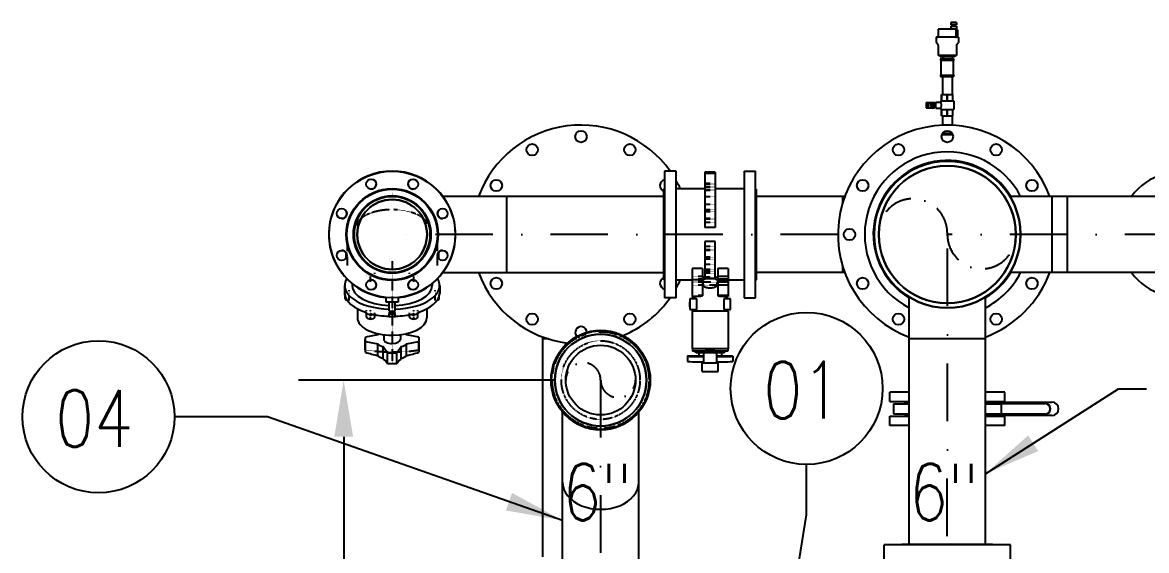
# Model space of a CAD drawing. Header units: millimetres. Extents: x -312439 to 477422, y -331570 to 212570.
# Drawn here: x 362112 to 364595, y 165216 to 166381 of the extents above; entities that cross this region are included whole.
import ezdxf

# ---------------------------------------------------------------- set-up
doc = ezdxf.new("R2010")
doc.units = ezdxf.units.MM
doc.linetypes.add('DASHDOT', pattern=[25.4, 12.7, -6.35, 0, -6.35])
doc.linetypes.add('DASHED', pattern=[0.75, 0.5, -0.25])
doc.layers.add('ARCONDTEXTO', color=4, linetype='Continuous')
doc.layers.add('TEXTO FORMATO', color=4, linetype='Continuous')
doc.styles.add('ROMAND', font='ROMAND.SHX')
doc.styles.add('ROMANS', font='romans.shx', dxfattribs={"height": 187.5})
doc.dimstyles.new('1-50 (MILIMETRO)', dxfattribs={"dimscale": 0, "dimtxt": 125, "dimasz": 125, "dimexe": 100, "dimexo": 100, "dimgap": 50, "dimtad": 0, "dimdec": 0, "dimzin": 0, "dimdsep": 46, "dimtxsty": 'ROMAND', "dimcen": -390, "dimclrd": 1, "dimclre": 1, "dimclrt": 3, "dimadec": 0, "dimazin": 0, "dimtfac": 1, "dimtdec": 0, "dimtix": 1, "dimtmove": 2, "dimatfit": 2, "dimfxl": 1, "dimtvp": 1, "dimtolj": 1, "dimtzin": 0, "dimarcsym": 0})

# ---------------------------------------------------------------- blocks, each defined once
blk = doc.blocks.new('*D139')
at = {"color": 1, "lineweight": -2, "transparency": 16777216}
for p, q in [((363289.7, 165591.5), (362722, 165591.5)), ((362822, 165466.5), (362822, 164415.4)), ((363289.7, 164290.4), (362722, 164290.4))]:
    blk.add_line(p, q, dxfattribs=at)
at = {"color": 1, "transparency": 16777216}
for points in [[(362801.1, 165466.5), (362842.8, 165466.5), (362822, 165591.5)], [(362801.1, 164415.4), (362842.8, 164415.4), (362822, 164290.4)]]:
    blk.add_solid(points, dxfattribs=at)
at = {"layer": 'Defpoints', "color": 0, "transparency": 16777216}
for p in [(363389.7, 165591.5, 0), (362822, 164290.4), (363389.7, 164290.4, 0)]:
    blk.add_point(p, dxfattribs=at)
at = {"color": 3, "transparency": 16777216, "insert": (362697, 164940.9), "char_height": 125, "attachment_point": 5, "rotation": 90, "style": 'ROMAND'}
blk.add_mtext('\\A1;1301', dxfattribs=at)

msp = doc.modelspace()

# ---------------------------------------------------------------- linework, layer by layer
at = {"color": 5, "linetype": 'Continuous', "extrusion": (0, 1, 0)}
for p, q in [((364174.008, 166366.105, 0), (364135.123, 166366.105, 0)), ((364135.123, 166366.105, 0), (364135.123, 166349.967, 0)), ((364175.646, 166380.967, 0), (364163.434, 166380.967, 0)), ((364163.434, 166380.967, 0), (364163.434, 166375.936, 0)), ((364175.646, 166375.936, 0), (364163.434, 166375.936, 0)), ((364163.699, 166366.105, 0), (364163.699, 166372.946, 0)), ((364163.699, 166372.946, 0), (364175.731, 166372.946, 0)), ((364166.477, 166375.936, 0), (364166.477, 166372.946, 0)), ((364172.953, 166375.936, 0), (364172.953, 166372.946, 0)), ((364174.008, 166366.105, 0), (364174.008, 166349.967, 0)), ((364175.646, 166380.967, 0), (364175.646, 166375.936, 0)), ((364175.731, 166372.946, 0), (364175.731, 166364.44, 0)), ((364175.731, 166364.44, 0), (364178.102, 166364.44, 0)), ((364178.102, 166364.44, 0), (364178.102, 166348.251, 0)), ((364130.813, 166347.766, 0), (364130.813, 166336.996, 0)), ((364134.934, 166331.338, 0), (364131.16, 166336.013, 0)), ((364179.502, 166348.251, 0), (364131.299, 166348.251, 0)), ((364175.867, 166331.338, 0), (364179.641, 166336.013, 0)), ((364179.988, 166347.766, 0), (364179.988, 166336.996, 0)), ((364135.281, 166330.355, 0), (364135.281, 166308.263, 0)), ((364175.52, 166330.355, 0), (364175.52, 166308.263, 0)), ((364175.52, 166308.263, 0), (364135.281, 166308.263, 0)), ((364139.751, 166308.243, 0), (364135.281, 166308.263, 0)), ((364171.051, 166308.243, 0), (364139.751, 166308.243, 0)), ((364139.751, 166308.243, 0), (364139.751, 166305.385, 0)), ((364171.051, 166305.385, 0), (364139.751, 166305.385, 0)), ((364141.751, 166300.843, 0), (364169.051, 166300.843, 0)), ((364141.751, 166300.737, 0), (364141.751, 166300.843, 0)), ((364141.751, 166300.737, 0), (364169.051, 166300.737, 0)), ((364141.751, 166297.737, 0), (364169.051, 166297.737, 0)), ((364141.751, 166264.949, 0), (364141.751, 166297.737, 0)), ((364144.631, 166305.385, 0), (364144.631, 166300.843, 0)), ((364166.17, 166305.385, 0), (364166.17, 166300.843, 0)), ((364169.051, 166300.737, 0), (364169.051, 166300.843, 0)), ((364169.051, 166264.949, 0), (364169.051, 166297.737, 0)), ((364171.051, 166308.243, 0), (364175.52, 166308.263, 0)), ((364171.051, 166308.243, 0), (364171.051, 166305.385, 0)), ((364141.751, 166264.949, 0), (364169.051, 166264.949, 0)), ((364141.751, 166261.949, 0), (364169.051, 166261.949, 0)), ((364141.751, 166261.843, 0), (364141.751, 166261.949, 0)), ((364141.751, 166261.843, 0), (364169.051, 166261.843, 0)), ((364144.751, 166261.843, 0), (364144.751, 166222.096, 0)), ((364166.051, 166261.843, 0), (364166.051, 166222.096, 0)), ((364169.051, 166261.843, 0), (364169.051, 166261.949, 0)), ((364142.901, 166222.096, 0), (364167.901, 166222.096, 0)), ((364142.901, 166208.096, 0), (364142.901, 166222.096, 0)), ((364167.901, 166208.096, 0), (364167.901, 166222.096, 0)), ((364108.901, 166204.496, 0), (364108.901, 166192.696, 0)), ((364108.901, 166204.496, 0), (364127.008, 166204.496, 0)), ((364108.901, 166192.696, 0), (364127.008, 166192.696, 0)), ((364117.992, 166195.795, 0), (364117.992, 166201.397, 0)), ((364117.992, 166201.397, 0), (364121.658, 166201.397, 0)), ((364117.992, 166195.795, 0), (364121.658, 166195.795, 0)), ((364121.658, 166203.241, 0), (364121.658, 166193.951, 0)), ((364121.658, 166203.241, 0), (364123.592, 166203.241, 0)), ((364121.658, 166193.951, 0), (364123.592, 166193.951, 0)), ((364123.592, 166193.951, 0), (364123.592, 166203.241, 0)), ((364123.592, 166201.397, 0), (364124.058, 166201.397, 0)), ((364123.592, 166195.795, 0), (364124.058, 166195.795, 0)), ((364124.058, 166204.496, 0), (364124.058, 166192.696, 0)), ((364127.008, 166192.696, 0), (364127.008, 166204.496, 0)), ((364127.008, 166201.397, 0), (364129.733, 166201.397, 0)), ((364127.008, 166195.795, 0), (364129.733, 166195.795, 0)), ((364129.733, 166192.119, 0), (364129.733, 166205.072, 0)), ((364129.733, 166205.072, 0), (364141.079, 166205.072, 0)), ((364129.733, 166192.119, 0), (364141.079, 166192.119, 0)), ((364141.079, 166208.096, 0), (364169.723, 166208.096, 0)), ((364141.079, 166208.096, 0), (364141.079, 166205.072, 0)), ((364141.079, 166192.119, 0), (364141.079, 166189.096, 0)), ((364141.079, 166189.096, 0), (364169.723, 166189.096, 0)), ((364142.901, 166175.096, 0), (364142.901, 166189.096, 0)), ((364167.901, 166175.096, 0), (364167.901, 166189.096, 0)), ((364169.723, 166208.096, 0), (364169.723, 166189.096, 0)), ((364142.901, 166175.096, 0), (364167.901, 166175.096, 0)), ((364144.751, 166175.096, 0), (364144.751, 166154.319, 0)), ((364166.051, 166175.096, 0), (364166.051, 166154.319, 0)), ((364145.347, 166136.814, 0), (364165.454, 166136.814, 0)), ((364145.43, 166136.92, 0), (364165.371, 166136.92, 0)), ((364143.626, 166133.814, 0), (364167.175, 166133.814, 0)), ((363531.014, 166052.554, 0), (363531.014, 165773.554, 0)), ((363556.414, 166052.554, 0), (363531.014, 166052.554, 0)), ((363556.414, 165773.554, 0), (363556.414, 166052.554, 0)), ((363619.914, 166050.383, 0), (363619.914, 165928.608, 0)), ((363642.914, 166050.383, 0), (363619.914, 166050.383, 0)), ((363642.914, 166047.427, 0), (363619.914, 166047.427, 0)), ((363642.914, 166050.383, 0), (363642.914, 165928.608, 0)), ((363706.414, 166052.554, 0), (363706.414, 165773.554, 0)), ((363706.414, 166052.554, 0), (363731.814, 166052.554, 0)), ((363731.814, 165773.554, 0), (363731.814, 166052.554, 0)), ((363529.414, 166012.954, 0), (363531.014, 166014.554, 0)), ((363529.414, 165813.154, 0), (363529.414, 166012.954, 0)), ((363619.914, 166014.054, 0), (363556.414, 166014.054, 0)), ((363706.414, 166014.054, 0), (363642.914, 166014.054, 0)), ((363733.414, 166012.954, 0), (363731.814, 166014.554, 0)), ((363733.414, 166012.954, 0), (363733.414, 165813.154, 0)), ((363529.414, 165997.204, 0), (363040.969, 165997.204, 0)), ((363181.532, 165997.204, 0), (363181.532, 165828.904, 0)), ((363929.038, 165997.209, 0), (363733.414, 165997.209, 0)), ((363929.036, 165997.204, 0), (363733.414, 165997.204, 0)), ((363924.765, 165984.674, 0), (363924.765, 165997.204, 0)), ((364673.35, 165997.204, 0), (364293.713, 165997.204, 0)), ((364562.092, 165997.209, 0), (364381.764, 165997.209, 0)), ((364386.036, 165997.204, 0), (364386.036, 165828.904, 0)), ((364420.9, 165828.904, 0), (364420.9, 165997.204, 0)), ((363642.914, 165928.608, 0), (363619.914, 165928.608, 0)), ((363619.914, 165897.499, 0), (363619.914, 165815.146, 0)), ((363642.914, 165897.499, 0), (363619.914, 165897.499, 0)), ((363642.914, 165815.146, 0), (363642.914, 165897.499, 0)), ((362827.082, 165872.775, 0), (362827.082, 165860.991, 0)), ((363031.082, 165872.775, 0), (363031.082, 165860.991, 0)), ((363924.765, 165828.904, 0), (363924.765, 165841.434, 0)), ((363040.969, 165828.904, 0), (363529.414, 165828.904, 0)), ((363529.414, 165813.154, 0), (363531.014, 165811.554, 0)), ((363614.414, 165837.803, 0), (363591.414, 165837.803, 0)), ((363591.414, 165837.803, 0), (363591.414, 165776.054, 0)), ((363614.414, 165813.28, 0), (363591.414, 165813.28, 0)), ((363614.414, 165837.803, 0), (363614.414, 165777.415, 0)), ((363642.914, 165815.146, 0), (363619.914, 165815.146, 0)), ((363671.414, 165837.803, 0), (363648.414, 165837.803, 0)), ((363648.414, 165837.803, 0), (363648.414, 165777.415, 0)), ((363671.414, 165813.28, 0), (363648.414, 165813.28, 0)), ((363671.414, 165837.803, 0), (363671.414, 165776.054, 0)), ((363733.414, 165813.154, 0), (363731.814, 165811.554, 0)), ((363929.036, 165828.904, 0), (363733.414, 165828.904, 0)), ((364673.35, 165828.904, 0), (364293.713, 165828.904, 0)), ((362824.082, 165800.644, 0), (362824.082, 165782.457, 0)), ((362840.582, 165804.575, 0), (362840.582, 165800.644, 0)), ((363017.582, 165804.575, 0), (363017.582, 165800.644, 0)), ((363034.082, 165800.644, 0), (363034.082, 165782.457, 0)), ((363591.414, 165812.054, 0), (363556.414, 165812.054, 0)), ((363706.414, 165812.054, 0), (363671.414, 165812.054, 0)), ((362824.192, 165780.049, 0), (362824.192, 165782.647, 0)), ((362825.082, 165772.065, 0), (362825.082, 165777.827, 0)), ((362916.082, 165763.554, 0), (362916.082, 165773.659, 0)), ((362942.082, 165763.554, 0), (362916.082, 165763.554, 0)), ((362922.232, 165744.054, 0), (362922.232, 165763.554, 0)), ((362935.932, 165744.054, 0), (362935.932, 165763.554, 0)), ((362942.082, 165773.659, 0), (362942.082, 165763.554, 0)), ((363033.082, 165772.065, 0), (363033.082, 165777.827, 0)), ((363033.971, 165780.049, 0), (363033.971, 165782.647, 0)), ((363556.414, 165773.554, 0), (363531.014, 165773.554, 0)), ((363586.145, 165764.634, 0), (363586.145, 165753.572, 0)), ((363601.926, 165770.797, 0), (363586.301, 165770.797, 0)), ((363586.301, 165770.797, 0), (363586.301, 165747.359, 0)), ((363593.414, 165776.054, 0), (363591.414, 165776.054, 0)), ((363593.414, 165770.797, 0), (363593.414, 165776.054, 0)), ((363601.926, 165747.359, 0), (363601.926, 165770.797, 0)), ((363676.527, 165770.797, 0), (363661.81, 165770.797, 0)), ((363661.81, 165770.797, 0), (363661.81, 165747.359, 0)), ((363669.414, 165770.797, 0), (363669.414, 165776.054, 0)), ((363671.414, 165776.054, 0), (363669.414, 165776.054, 0)), ((363676.527, 165747.359, 0), (363676.527, 165770.797, 0)), ((363676.683, 165753.572, 0), (363676.683, 165764.634, 0)), ((363706.414, 165773.554, 0), (363731.814, 165773.554, 0)), ((364071.251, 165229.844, 0), (364071.251, 165774.741, 0)), ((364239.551, 165229.844, 0), (364239.551, 165774.741, 0)), ((362852.182, 165749.308, 0), (362852.182, 165729.414, 0)), ((362870.582, 165741.321, 0), (362870.582, 165741.458, 0)), ((362872.466, 165738.243, 0), (362872.466, 165740.841, 0)), ((362922.232, 165744.054, 0), (362935.932, 165744.054, 0)), ((362922.332, 165741.054, 0), (362935.832, 165741.054, 0)), ((362922.332, 165740.054, 0), (362922.332, 165741.054, 0)), ((362922.332, 165740.054, 0), (362935.832, 165740.054, 0)), ((362923.082, 165738.554, 0), (362923.082, 165740.054, 0)), ((362925.082, 165741.054, 0), (362925.082, 165744.054, 0)), ((362933.082, 165741.054, 0), (362933.082, 165744.054, 0)), ((362935.082, 165738.554, 0), (362935.082, 165740.054, 0)), ((362935.832, 165740.054, 0), (362935.832, 165741.054, 0)), ((362985.698, 165738.243, 0), (362985.698, 165740.841, 0)), ((362987.582, 165741.321, 0), (362987.582, 165741.458, 0)), ((363005.982, 165749.308, 0), (363005.982, 165729.414, 0)), ((363586.301, 165747.359, 0), (363601.926, 165747.359, 0)), ((363671.414, 165744.054, 0), (363591.414, 165744.054, 0)), ((363591.414, 165744.054, 0), (363591.414, 165660.627, 0)), ((363593.414, 165744.054, 0), (363593.414, 165747.359, 0)), ((363661.81, 165747.359, 0), (363676.527, 165747.359, 0)), ((363669.414, 165744.054, 0), (363669.414, 165747.359, 0)), ((363671.414, 165744.054, 0), (363671.414, 165660.627, 0)), ((362872.582, 165730.929, 0), (362872.582, 165738.206, 0)), ((362880.808, 165735.835, 0), (362880.808, 165738.433, 0)), ((362890.582, 165730.929, 0), (362890.582, 165736.212, 0)), ((362923.082, 165738.554, 0), (362922.182, 165737.654, 0)), ((362922.182, 165737.654, 0), (362935.982, 165737.654, 0)), ((362922.182, 165732.054, 0), (362922.182, 165737.654, 0)), ((362922.182, 165732.054, 0), (362935.982, 165732.054, 0)), ((362923.082, 165738.554, 0), (362935.082, 165738.554, 0)), ((362935.082, 165738.554, 0), (362935.982, 165737.654, 0)), ((362935.982, 165732.054, 0), (362935.982, 165737.654, 0)), ((362967.582, 165730.929, 0), (362967.582, 165736.212, 0)), ((362977.355, 165735.835, 0), (362977.355, 165738.433, 0)), ((362985.582, 165730.929, 0), (362985.582, 165738.206, 0)), ((362897.35, 165691.557, 0), (362869.921, 165686.565, 0)), ((362910.582, 165692.094, 0), (362910.582, 165681.565, 0)), ((362947.582, 165692.094, 0), (362947.582, 165681.565, 0)), ((362988.243, 165686.565, 0), (362960.814, 165691.557, 0)), ((362869.082, 165658.213, 0), (362869.082, 165681.565, 0)), ((362869.921, 165676.565, 0), (362897.35, 165671.574, 0)), ((362869.921, 165653.213, 0), (362869.921, 165676.565, 0)), ((362897.35, 165645.557, 0), (362897.35, 165671.574, 0)), ((362909.099, 165665.699, 0), (362919.082, 165651.985, 0)), ((362909.099, 165639.683, 0), (362909.099, 165665.699, 0)), ((362939.082, 165651.985, 0), (362949.065, 165665.699, 0)), ((362949.065, 165639.683, 0), (362949.065, 165665.699, 0)), ((362960.814, 165671.574, 0), (362988.243, 165676.565, 0)), ((362960.814, 165645.557, 0), (362960.814, 165671.574, 0)), ((362988.243, 165653.213, 0), (362988.243, 165676.565, 0)), ((362989.082, 165658.213, 0), (362989.082, 165681.565, 0)), ((363262.101, 165201.494, 0), (363262.101, 165686.689, 0)), ((363274.63, 165682.418, 0), (363262.101, 165682.418, 0)), ((364239.551, 165682.418, 0), (364071.251, 165682.418, 0)), ((362919.082, 165628.633, 0), (362919.082, 165651.985, 0)), ((362939.082, 165628.633, 0), (362939.082, 165651.985, 0)), ((363581.414, 165644.259, 0), (363581.414, 165632.595, 0)), ((363671.414, 165660.627, 0), (363591.414, 165660.627, 0)), ((363592.351, 165660.627, 0), (363592.351, 165655.159, 0)), ((363617.955, 165655.159, 0), (363592.351, 165655.159, 0)), ((363600.856, 165651.568, 0), (363598.414, 165655.159, 0)), ((363617.414, 165651.568, 0), (363600.856, 165651.568, 0)), ((363606.414, 165651.568, 0), (363606.414, 165644.259, 0)), ((363617.414, 165644.259, 0), (363606.414, 165644.259, 0)), ((363617.414, 165629.07, 0), (363617.414, 165654.636, 0)), ((363670.476, 165655.159, 0), (363644.873, 165655.159, 0)), ((363645.414, 165654.636, 0), (363645.414, 165629.07, 0)), ((363661.972, 165651.568, 0), (363645.414, 165651.568, 0)), ((363656.414, 165644.259, 0), (363645.414, 165644.259, 0)), ((363656.414, 165651.568, 0), (363656.414, 165644.259, 0)), ((363661.972, 165651.568, 0), (363664.414, 165655.159, 0)), ((363670.476, 165660.627, 0), (363670.476, 165655.159, 0)), ((363681.414, 165644.259, 0), (363681.414, 165632.595, 0)), ((363613.914, 165610.559, 0), (363613.914, 165629.07, 0)), ((363648.914, 165629.07, 0), (363613.914, 165629.07, 0)), ((363617.088, 165629.07, 0), (363617.088, 165632.177, 0)), ((363645.74, 165629.07, 0), (363645.74, 165632.177, 0)), ((363648.914, 165610.559, 0), (363648.914, 165629.07, 0)), ((363613.914, 165610.559, 0), (363648.914, 165610.559, 0)), ((364071.251, 165564.698, 0), (364028.401, 165564.698, 0)), ((364028.401, 165544.098, 0), (364028.401, 165564.698, 0)), ((364028.401, 165544.098, 0), (364071.251, 165544.098, 0)), ((364062.401, 165542.498, 0), (364071.251, 165542.498, 0)), ((364062.401, 165539.298, 0), (364062.401, 165542.498, 0)), ((364062.401, 165540.898, 0), (364071.251, 165540.898, 0)), ((364282.401, 165564.698, 0), (364239.551, 165564.698, 0)), ((364239.551, 165544.098, 0), (364282.401, 165544.098, 0)), ((364239.551, 165543.202, 0), (364386.22, 165543.202, 0)), ((364239.551, 165542.498, 0), (364248.401, 165542.498, 0)), ((364239.551, 165540.898, 0), (364248.401, 165540.898, 0)), ((364248.401, 165539.298, 0), (364248.401, 165542.498, 0)), ((364248.401, 165540.202, 0), (364371.299, 165540.202, 0)), ((364282.401, 165544.098, 0), (364282.401, 165564.698, 0)), ((363305.501, 165105.494, 0), (363305.501, 165521.534, 0)), ((363473.801, 165105.494, 0), (363473.801, 165521.534, 0)), ((364036.622, 165539.298, 0), (364071.251, 165539.298, 0)), ((364036.622, 165539.298, 0), (364036.622, 165517.098, 0)), ((364036.622, 165517.098, 0), (364071.251, 165517.098, 0)), ((364062.401, 165517.098, 0), (364062.401, 165513.898, 0)), ((364062.401, 165515.498, 0), (364071.251, 165515.498, 0)), ((364239.551, 165539.298, 0), (364274.18, 165539.298, 0)), ((364239.551, 165517.098, 0), (364274.18, 165517.098, 0)), ((364239.551, 165515.498, 0), (364248.401, 165515.498, 0)), ((364248.401, 165517.098, 0), (364248.401, 165513.898, 0)), ((364371.299, 165516.195, 0), (364248.401, 165516.195, 0)), ((364274.18, 165539.298, 0), (364274.18, 165517.098, 0)), ((364028.401, 165512.298, 0), (364071.251, 165512.298, 0)), ((364028.401, 165491.698, 0), (364028.401, 165512.298, 0)), ((364071.251, 165491.698, 0), (364028.401, 165491.698, 0)), ((364062.401, 165513.898, 0), (364071.251, 165513.898, 0)), ((364239.551, 165513.898, 0), (364248.401, 165513.898, 0)), ((364386.22, 165513.194, 0), (364239.551, 165513.194, 0)), ((364239.551, 165512.298, 0), (364282.401, 165512.298, 0)), ((364282.401, 165491.698, 0), (364239.551, 165491.698, 0)), ((364282.401, 165491.698, 0), (364282.401, 165512.298, 0)), ((364294.901, 165228.244, 0), (364015.901, 165228.244, 0)), ((364015.901, 165177.844, 0), (364015.901, 165228.244, 0)), ((364055.501, 165229.844, 0), (364053.901, 165228.244, 0)), ((364055.501, 165229.844, 0), (364255.301, 165229.844, 0)), ((364255.301, 165229.844, 0), (364256.901, 165228.244, 0)), ((364294.901, 165177.844, 0), (364294.901, 165228.244, 0))]:
    msp.add_line(p, q, dxfattribs=at)
at = {"color": 5, "linetype": 'DASHED', "extrusion": (0, 1, 0)}
for p, q in [((364174.008, 166349.967, 0), (364174.22, 166349.967, 0)), ((364143.262, 166208.096, 0), (364143.262, 166222.096, 0)), ((364155.039, 166208.096, 0), (364155.039, 166222.096, 0)), ((364155.762, 166208.096, 0), (364155.762, 166222.096, 0)), ((364167.539, 166208.096, 0), (364167.539, 166222.096, 0)), ((364110.947, 166204.496, 0), (364110.947, 166192.696, 0)), ((364113.033, 166192.696, 0), (364113.033, 166204.496, 0)), ((364123.592, 166203.178, 0), (364121.658, 166203.178, 0)), ((364121.658, 166201.09, 0), (364123.592, 166201.09, 0)), ((364123.592, 166200.683, 0), (364121.658, 166200.683, 0)), ((364121.658, 166196.508, 0), (364123.592, 166196.508, 0)), ((364123.592, 166196.101, 0), (364121.658, 166196.101, 0)), ((364121.658, 166194.014, 0), (364123.592, 166194.014, 0)), ((364143.262, 166175.096, 0), (364143.262, 166189.096, 0)), ((364155.039, 166175.096, 0), (364155.039, 166189.096, 0)), ((364155.762, 166175.096, 0), (364155.762, 166189.096, 0)), ((364167.539, 166175.096, 0), (364167.539, 166189.096, 0)), ((363642.914, 166025.266, 0), (363619.914, 166025.266, 0)), ((363642.914, 166025.266, 0), (363619.914, 166025.266, 0)), ((363642.914, 166023.919, 0), (363619.914, 166023.919, 0)), ((363642.914, 166018.092, 0), (363619.914, 166018.092, 0)), ((363642.914, 166018.092, 0), (363619.914, 166018.092, 0)), ((363642.914, 166017.152, 0), (363619.914, 166017.152, 0)), ((363642.914, 166017.152, 0), (363619.914, 166017.152, 0)), ((362929.082, 165995.054, 0), (362929.082, 166005.054, 0)), ((363642.914, 166011.454, 0), (363619.914, 166011.454, 0)), ((363642.914, 166011.454, 0), (363619.914, 166011.454, 0)), ((363642.914, 166010.193, 0), (363619.914, 166010.193, 0)), ((363642.914, 165996.346, 0), (363619.914, 165996.346, 0)), ((363642.914, 165979.564, 0), (363619.914, 165979.564, 0)), ((363642.914, 165967.648, 0), (363619.914, 165967.648, 0)), ((363642.914, 165963.201, 0), (363619.914, 165963.201, 0)), ((363642.914, 165948.059, 0), (363619.914, 165948.059, 0)), ((363642.914, 165948.059, 0), (363619.914, 165948.059, 0)), ((363642.914, 165947.174, 0), (363619.914, 165947.174, 0)), ((363642.914, 165939.21, 0), (363619.914, 165939.21, 0)), ((362829.73, 165893.856, 0), (362829.73, 165844.926, 0)), ((363028.433, 165893.856, 0), (363028.433, 165844.926, 0)), ((363642.914, 165886.897, 0), (363619.914, 165886.897, 0)), ((363642.914, 165878.934, 0), (363619.914, 165878.934, 0)), ((363642.914, 165878.049, 0), (363619.914, 165878.049, 0)), ((363642.914, 165878.049, 0), (363619.914, 165878.049, 0)), ((363642.914, 165862.907, 0), (363619.914, 165862.907, 0)), ((362929.082, 165855.054, 0), (362929.082, 165837.555, 0)), ((363642.914, 165858.46, 0), (363619.914, 165858.46, 0)), ((363642.914, 165846.544, 0), (363619.914, 165846.544, 0)), ((362872.056, 165820.843, 0), (362872.056, 165822.732, 0)), ((362881.582, 165808.701, 0), (362881.582, 165828.093, 0)), ((362891.108, 165826.343, 0), (362891.108, 165828.232, 0)), ((362929.082, 165831.054, 0), (362929.082, 165628.213, 0)), ((362967.056, 165826.343, 0), (362967.056, 165828.232, 0)), ((362976.582, 165808.701, 0), (362976.582, 165828.093, 0)), ((362986.108, 165820.843, 0), (362986.108, 165822.732, 0)), ((363614.414, 165820.357, 0), (363591.414, 165820.357, 0)), ((363614.414, 165814.654, 0), (363591.414, 165814.654, 0)), ((363614.414, 165814.654, 0), (363591.414, 165814.654, 0)), ((363642.914, 165835.707, 0), (363619.914, 165835.707, 0)), ((363642.914, 165831.091, 0), (363619.914, 165831.091, 0)), ((363642.914, 165827.561, 0), (363619.914, 165827.561, 0)), ((363642.914, 165818.653, 0), (363619.914, 165818.653, 0)), ((363642.914, 165816.137, 0), (363619.914, 165816.137, 0)), ((363642.914, 165815.268, 0), (363619.914, 165815.268, 0)), ((363671.414, 165820.357, 0), (363648.414, 165820.357, 0)), ((363671.414, 165814.654, 0), (363648.414, 165814.654, 0)), ((363671.414, 165814.654, 0), (363648.414, 165814.654, 0)), ((362834.082, 165787.957, 0), (362834.082, 165789.846, 0)), ((363024.082, 165787.957, 0), (363024.082, 165789.846, 0)), ((363614.414, 165808.956, 0), (363591.414, 165808.956, 0)), ((363614.414, 165808.955, 0), (363591.414, 165808.955, 0)), ((363614.414, 165808.015, 0), (363591.414, 165808.015, 0)), ((363614.414, 165808.015, 0), (363591.414, 165808.015, 0)), ((363614.414, 165800.841, 0), (363591.414, 165800.841, 0)), ((363614.414, 165800.841, 0), (363591.414, 165800.841, 0)), ((363648.143, 165808.015, 0), (363614.685, 165808.015, 0)), ((363648.143, 165808.015, 0), (363614.685, 165808.015, 0)), ((363646.201, 165800.841, 0), (363616.627, 165800.841, 0)), ((363646.201, 165800.841, 0), (363616.627, 165800.841, 0)), ((363671.414, 165808.956, 0), (363648.414, 165808.956, 0)), ((363671.414, 165808.955, 0), (363648.414, 165808.955, 0)), ((363671.414, 165808.015, 0), (363648.414, 165808.015, 0)), ((363671.414, 165808.015, 0), (363648.414, 165808.015, 0)), ((363671.414, 165800.841, 0), (363648.414, 165800.841, 0)), ((363671.414, 165800.841, 0), (363648.414, 165800.841, 0)), ((362834.082, 165767.565, 0), (362834.082, 165786.957, 0)), ((363024.082, 165767.565, 0), (363024.082, 165786.957, 0)), ((363614.414, 165778.681, 0), (363591.414, 165778.681, 0)), ((363671.414, 165778.681, 0), (363648.414, 165778.681, 0)), ((362872.056, 165744.071, 0), (362872.056, 165745.96, 0)), ((362881.582, 165726.429, 0), (362881.582, 165745.821, 0)), ((362891.108, 165738.571, 0), (362891.108, 165740.46, 0)), ((362967.056, 165738.571, 0), (362967.056, 165740.46, 0)), ((362976.582, 165726.429, 0), (362976.582, 165745.821, 0)), ((362986.108, 165744.071, 0), (362986.108, 165745.96, 0))]:
    msp.add_line(p, q, dxfattribs=at)
at = {"color": 6, "linetype": 'DASHDOT', "ltscale": 10}
for p, q in [((363913.901, 165913.054, 0), (362929.082, 165913.054, 0)), ((364155.401, 164230.844, 0), (364155.453, 165916.079, 0)), ((364674.465, 165913.054, 0), (364155.401, 165913.054, 0)), ((363389.651, 165591.676, 0), (363389.651, 164290.394, 0))]:
    msp.add_line(p, q, dxfattribs=at)
at = {"color": 5, "linetype": 'Continuous'}
for centre, radius in [((363346.251, 166129.054, 0), 12.7), ((364155.401, 166129.054, 0), 12.7), ((363238.251, 166100.115, 0), 12.7), ((363454.251, 166100.115, 0), 12.7), ((364047.401, 166100.115, 0), 12.7), ((364263.401, 166100.115, 0), 12.7), ((364155.401, 165913.054, 0), 161.9), ((364155.401, 165913.054, 0), 151.6), ((362929.082, 165913.054, 0), 139.5), ((362929.082, 165913.054, 0), 101.5), ((362929.082, 165913.054, 0), 99.9), ((362882.968, 166024.381, 0), 11.1), ((362975.195, 166024.381, 0), 11.1), ((363159.189, 166021.054, 0), 12.7), ((363968.339, 166021.054, 0), 12.7), ((364342.462, 166021.054, 0), 12.7), ((362929.082, 165913.054, 0), 85.5), ((362929.082, 165913.054, 0), 84.15), ((362929.082, 165913.054, 0), 77.04), ((362817.754, 165959.167, 0), 11.1), ((363040.409, 165959.167, 0), 11.1), ((363939.401, 165913.054, 0), 12.7), ((362817.754, 165866.941, 0), 11.1), ((363040.409, 165866.941, 0), 11.1), ((363159.189, 165805.054, 0), 12.7), ((363968.339, 165805.054, 0), 12.7), ((364342.462, 165805.054, 0), 12.7), ((362882.968, 165801.726, 0), 11.1), ((362975.195, 165801.726, 0), 11.1), ((363238.251, 165725.992, 0), 12.7), ((363454.251, 165725.992, 0), 12.7), ((364047.401, 165725.992, 0), 12.7), ((364263.401, 165725.992, 0), 12.7), ((363389.651, 165591.676, 0), 109.55), ((363389.651, 165591.676, 0), 101.37), ((363389.651, 165591.676, 0), 77.04)]:
    msp.add_circle(centre, radius, dxfattribs=at)
at = {"color": 5, "linetype": 'DASHED'}
for radius in [106.868, 86.832]:
    msp.add_circle((363389.651, 165591.676, 0), radius, dxfattribs=at)
at = {"color": 5, "linetype": 'Continuous'}
for centre, radius, start, end in [((364131.299, 166347.766, 0), 0.486, 90, 180), ((364132.379, 166336.996, 0), 1.565, 180, 218.911528), ((364133.407, 166349.967, 0), 1.716, 270, 0), ((364179.502, 166347.766, 0), 0.486, 0, 90), ((364178.423, 166336.996, 0), 1.565, 321.088472, 0), ((364133.716, 166330.355, 0), 1.565, 0, 38.911528), ((364177.085, 166330.355, 0), 1.565, 141.088472, 180), ((364141.751, 166299.237, 0), 1.5, 90, 270), ((364169.051, 166299.237, 0), 1.5, 270, 90), ((364141.751, 166263.449, 0), 1.5, 90, 270), ((364169.051, 166263.449, 0), 1.5, 270, 90), ((363346.251, 165913.054, 0), 241.5, 35.284706, 159.607631), ((364155.401, 165913.054, 0), 241.5, 20.392369, 249.607631), ((364155.401, 165913.054, 0), 182.5, 27.457846, 242.542154), ((364155.401, 165913.054, 0), 163.5, 30.975995, 239.024012), ((362929.082, 165913.054, 0), 140, 275.327998, 264.672002), ((364673.35, 165913.054, 0), 139.5, 217.10128, 142.898693), ((362882.911, 166024.52, 0), 11.15, 222.334988, 2.665038), ((362975.253, 166024.52, 0), 11.15, 177.334988, 317.66499), ((363533.312, 166021.054, 0), 12.7, 100.425315, 252.125208), ((363346.251, 165913.054, 0), 241.5, 24.722226, 29.513259), ((362817.616, 165959.225, 0), 11.15, 267.334988, 47.665029), ((363040.548, 165959.225, 0), 11.15, 132.334988, 272.665), ((362817.616, 165866.883, 0), 11.15, 312.334988, 92.66502), ((363040.548, 165866.883, 0), 11.15, 87.334988, 227.665009), ((363346.251, 165913.054, 0), 241.5, 200.392369, 262.963243), ((363533.312, 165805.054, 0), 12.7, 107.874794, 259.57469), ((364155.401, 165913.054, 0), 182.5, 297.457846, 332.542154), ((364155.401, 165913.054, 0), 163.5, 300.975995, 329.024005), ((364155.401, 165913.054, 0), 241.5, 290.392369, 339.607631), ((362882.911, 165801.588, 0), 11.15, 357.334988, 137.66501), ((362975.253, 165801.588, 0), 11.15, 42.334988, 182.665018), ((363346.251, 165913.054, 0), 241.5, 330.486741, 335.277774), ((363346.251, 165913.054, 0), 241.5, 292.418557, 324.715294), ((363346.251, 165697.054, 0), 12.7, 359.017078, 225.751714), ((364386.22, 165528.198, 0), 15.004, 270, 90)]:
    msp.add_arc(centre, radius, start, end, dxfattribs=at)
at = {"color": 6, "linetype": 'DASHDOT', "ltscale": 5}
for centre, radius, start, end in [((364079.601, 165916.079, 0), 75.853, 357.866905, 182.133095), ((364231.201, 165913.054, 0), 75.8, 179.847091, 0.152909)]:
    msp.add_arc(centre, radius, start, end, dxfattribs=at)
at = {"color": 6, "linetype": 'DASHDOT', "ltscale": 4}
for centre, start, end in [((363351.13, 165591.676, 0), 0, 180), ((363428.17, 165591.676, 0), 180, 0)]:
    msp.add_arc(centre, 38.52, start, end, dxfattribs=at)
at = {"color": 5, "linetype": 'Continuous', "extrusion": (2.12879e-110, -3.4068e-63, -1)}
for major_axis in [(0, 161.9), (0, 151.6)]:
    msp.add_ellipse((364155.401, 165913.054, 0), major_axis=major_axis, ratio=1, start_param=-1.57079633, end_param=4.71238898, dxfattribs=at)
at = {"color": 5, "linetype": 'Continuous', "extrusion": (1.2829e-112, 2.64471e-64, -1)}
for major_axis in [(0, 84.15), (0, 77.04)]:
    msp.add_ellipse((362929.082, 165913.054, 0), major_axis=major_axis, ratio=1, start_param=-1.57079633, end_param=4.71238898, dxfattribs=at)
at = {"color": 5, "linetype": 'DASHED'}
for centre, major_axis, ratio, start_param, end_param in [((362929.082, 165927.819, 0), (-80.208, 0), 0.5, 4.75603933, 6.16015558), ((362929.082, 165927.819, 0), (-80.208, 0), 0.5, 3.26462238, 4.66873863), ((362929.082, 165965.622, 0), (-360, 0), 0.8660254, 1.40334825, 1.57079633), ((362929.082, 165965.622, 0), (-360, 0), 0.8660254, 1.57079633, 1.73824441)]:
    msp.add_ellipse(centre, major_axis=major_axis, ratio=ratio, start_param=start_param, end_param=end_param, dxfattribs=at)
at = {"color": 5, "linetype": 'Continuous'}
for centre, major_axis, ratio, start_param, end_param in [((362929.082, 165800.644, 0), (-105, 0), 0.5, 5.9925672, 7.78869717), ((362929.082, 165800.644, 0), (-105, 0), 0.5, 1.63608079, 3.43221077), ((362929.082, 165800.644, 0), (-88.5, 0), 0.5, 0, 1.4933177), ((362929.082, 165800.644, 0), (-88.5, 0), 0.5, 1.64827495, 3.14159265), ((363631.414, 166084.543, 0), (0, 307.977), 0.12338598, 2.68573728, 2.74189531), ((363631.414, 166084.543, 0), (0, 307.977), 0.12338598, 3.54129, 3.59744803), ((362929.082, 165782.457, 0), (105, 0), 0.5, 3.14159265, 3.18747983), ((362929.082, 165785.055, 0), (-105, 0), 0.5, 0.04588717, 1.00131038), ((362834.082, 165782.457, 0), (11, 0), 0.5, 3.59480988, 3.68096225), ((362834.082, 165772.065, 0), (-9, 0), 0.5, 0, 1.0599458), ((362929.082, 165785.055, 0), (-105, 0), 0.5, 2.14028227, 3.09570548), ((363024.082, 165772.065, 0), (9, 0), 0.5, 5.2232395, 6.28318531), ((363024.082, 165782.457, 0), (-11, 0), 0.5, 2.60222306, 2.68837543), ((362929.082, 165782.457, 0), (-105, 0), 0.5, 3.09570548, 3.14159265), ((362881.582, 165741.321, 0), (11, 0), 0.5, 3.14159265, 3.73557298), ((362976.582, 165741.321, 0), (-11, 0), 0.5, 2.54761233, 3.14159265), ((362929.082, 165729.414, 0), (-76.9, 0), 0.5, 0, 1.57079633), ((362929.082, 165782.457, 0), (105, 0), 0.5, 4.14290303, 4.23467738), ((362881.582, 165730.929, 0), (-9, 0), 0.5, 0, 1.57079633), ((362929.082, 165785.055, 0), (-105, 0), 0.5, 1.09308472, 1.50503465), ((362881.582, 165741.321, 0), (11, 0), 0.5, 4.64200743, 5.31297837), ((362881.582, 165730.929, 0), (-9, 0), 0.5, 1.57079633, 3.14159265), ((362929.082, 165729.414, 0), (-76.9, 0), 0.5, 1.57079633, 3.14159265), ((362929.082, 165785.055, 0), (-105, 0), 0.5, 1.636558, 2.04850793), ((362976.582, 165730.929, 0), (-9, 0), 0.5, 0, 1.57079633), ((362976.582, 165741.321, 0), (-11, 0), 0.5, 0.97020694, 1.64117788), ((362976.582, 165730.929, 0), (-9, 0), 0.5, 1.57079633, 3.14159265), ((362929.082, 165782.457, 0), (-105, 0), 0.5, 2.04850793, 2.14028227), ((362929.082, 165681.565, 0), (-37.5, 0), 0.5, 5.57825713, 5.72117633), ((362929.082, 165681.565, 0), (-37.5, 0), 0.5, 3.70360163, 3.84652083), ((362929.082, 165681.565, 0), (60, 0), 0.5, 2.97414457, 3.30904073), ((362929.082, 165681.565, 0), (-37.5, 0), 0.5, 0.56200898, 1.00878735), ((362929.082, 165681.565, 0), (-18.5, 0), 0.5, 0, 1.57079633), ((362929.082, 165681.565, 0), (-18.5, 0), 0.5, 1.57079633, 3.14159265), ((362929.082, 165681.565, 0), (-37.5, 0), 0.5, 2.1328053, 2.57958368), ((362929.082, 165681.565, 0), (-60, 0), 0.5, 2.97414457, 3.30904073), ((362929.082, 165658.213, 0), (-60, 0), 0.5, 0, 0.16744808), ((362918.947, 165951.7, 0), (-290.065, 211.15), 0.81379768, 1.95967088, 2.04150141), ((362929.082, 165655.549, 0), (-37.5, 0), 0.5, 0.56200898, 1.00878735), ((362901.238, 165960.554, 0), (-64.237, 352.981), 0.29619813, 2.65475442, 2.73658495), ((362929.082, 165681.565, 0), (-60, 0), 0.5, 1.40334825, 1.73824441), ((362956.926, 165960.554, 0), (64.237, 352.981), 0.29619813, 3.54660036, 3.62843089), ((362929.082, 165655.549, 0), (-37.5, 0), 0.5, 2.1328053, 2.57958368), ((362939.216, 165951.7, 0), (-290.065, -211.15), 0.81379768, 1.10009125, 1.18192178), ((362929.082, 165658.213, 0), (-60, 0), 0.5, 2.97414457, 3.14159265), ((363631.414, 165644.259, 0), (50, 0), 0.00871634, 2.0943951, 4.42859487), ((363631.414, 165654.636, 0), (-14, 0), 0.13557255, 3.14159265, 6.28318531), ((363631.414, 165650.275, 0), (14, 0), 0.13557255, 0, 3.14159265), ((363631.414, 165644.259, 0), (50, 0), 0.00871634, 4.99618309, 7.33038286), ((362929.082, 165658.213, 0), (-60, 0), 0.5, 1.40334825, 1.57079633), ((362929.082, 165658.213, 0), (-60, 0), 0.5, 1.57079633, 1.73824441), ((363631.414, 165632.595, 0), (-50, 0), 0.00871634, 0, 1.28700222), ((363631.414, 165632.595, 0), (-50, 0), 0.00871634, 1.85459044, 3.14159265), ((364370.788, 165528.198, 0), (0, -12.003), 0.99076742, 0, 3.14159265), ((364371.299, 165528.198, 0), (0, 12.003), 0.99076742, 3.14159265, 6.28318531), ((363389.651, 165366.03, 0), (84.15, 0), 0.70710678, 3.14159265, 6.28318531)]:
    msp.add_ellipse(centre, major_axis=major_axis, ratio=ratio, start_param=start_param, end_param=end_param, dxfattribs=at)
at = {"color": 5, "linetype": 'Continuous', "extrusion": (5.26268e-111, -1.69389e-63, -1)}
for major_axis in [(0, 109.55), (0, 101.37)]:
    msp.add_ellipse((363389.651, 165591.676, 0), major_axis=major_axis, ratio=1, start_param=-1.57079633, end_param=4.71238898, dxfattribs=at)
at = {"color": 5, "linetype": 'Continuous'}
for points, knots in [([(364174.008, 166349.967, 0), (364174.008, 166349.864, 0), (364174.019, 166349.751, 0), (364174.065, 166349.532, 0), (364174.101, 166349.424, 0), (364174.185, 166349.231, 0), (364174.243, 166349.127, 0), (364174.378, 166348.936, 0), (364174.456, 166348.847, 0), (364174.617, 166348.695, 0), (364174.714, 166348.618, 0), (364174.922, 166348.486, 0), (364175.034, 166348.431, 0), (364175.247, 166348.346, 0), (364175.37, 166348.31, 0), (364175.62, 166348.262, 0), (364175.748, 166348.251, 0), (364175.865, 166348.251, 0)], [5.27564287, 5.27564287, 5.27564287, 5.27564287, 5.58507837, 5.58507837, 5.89451387, 5.89451387, 6.21795239, 6.21795239, 6.54139091, 6.54139091, 6.88072373, 6.88072373, 7.22005655, 7.22005655, 7.5703925, 7.5703925, 7.92072845, 7.92072845, 7.92072845, 7.92072845]), ([(364142.627, 166198.596, 0), (364142.627, 166199.009, 0), (364142.606, 166199.435, 0), (364142.523, 166200.276, 0), (364142.461, 166200.693, 0), (364142.309, 166201.488, 0), (364142.218, 166201.868, 0), (364142.027, 166202.569, 0), (364141.927, 166202.891, 0), (364141.735, 166203.459, 0), (364141.636, 166203.727, 0), (364141.453, 166204.2, 0), (364141.368, 166204.406, 0), (364141.227, 166204.739, 0), (364141.171, 166204.865, 0), (364141.097, 166205.032, 0), (364141.079, 166205.072, 0), (364141.079, 166205.072, 0)], [0, 0, 0, 0, 1.24074145, 1.24074145, 2.4814829, 2.4814829, 3.72222435, 3.72222435, 4.9629658, 4.9629658, 6.2015565, 6.2015565, 7.4401472, 7.4401472, 8.6787379, 8.6787379, 9.9173286, 9.9173286, 9.9173286, 9.9173286]), ([(364141.079, 166192.119, 0), (364141.079, 166192.119, 0), (364141.097, 166192.159, 0), (364141.171, 166192.326, 0), (364141.227, 166192.453, 0), (364141.368, 166192.785, 0), (364141.453, 166192.991, 0), (364141.636, 166193.465, 0), (364141.735, 166193.732, 0), (364141.927, 166194.301, 0), (364142.027, 166194.622, 0), (364142.218, 166195.323, 0), (364142.309, 166195.703, 0), (364142.461, 166196.498, 0), (364142.523, 166196.915, 0), (364142.606, 166197.757, 0), (364142.627, 166198.182, 0), (364142.627, 166198.596, 0)], [29.7519858, 29.7519858, 29.7519858, 29.7519858, 30.99057651, 30.99057651, 32.22916721, 32.22916721, 33.46775791, 33.46775791, 34.70634861, 34.70634861, 35.94709006, 35.94709006, 37.18783151, 37.18783151, 38.42857296, 38.42857296, 39.66931441, 39.66931441, 39.66931441, 39.66931441]), ([(363619.914, 165818.771, 0), (363618.862, 165818.643, 0), (363617.824, 165818.499, 0), (363615.996, 165818.217, 0), (363615.197, 165818.083, 0), (363614.414, 165817.943, 0)], [127.07979622, 127.07979622, 127.07979622, 127.07979622, 130.23356515, 130.23356515, 132.74469592, 132.74469592, 132.74469592, 132.74469592]), ([(363614.685, 165808.015, 0), (363614.673, 165808.063, 0), (363614.662, 165808.112, 0), (363614.582, 165808.478, 0), (363614.548, 165808.802, 0), (363614.548, 165809.433, 0), (363614.582, 165809.757, 0), (363614.721, 165810.394, 0), (363614.825, 165810.708, 0), (363615.093, 165811.307, 0), (363615.257, 165811.593, 0), (363615.623, 165812.123, 0), (363615.825, 165812.368, 0), (363616.257, 165812.825, 0), (363616.493, 165813.042, 0), (363616.987, 165813.442, 0), (363617.244, 165813.627, 0), (363618.041, 165814.141, 0), (363618.606, 165814.433, 0), (363619.589, 165814.856, 0), (363619.991, 165815.008, 0), (363620.403, 165815.147, 0)], [-21.26267195, -21.26267195, -21.26267195, -21.26267195, -21.11915379, -21.11915379, -20.17147234, -20.17147234, -19.22379089, -19.22379089, -18.27610943, -18.27610943, -17.32842798, -17.32842798, -16.38074653, -16.38074653, -15.35694987, -15.35694987, -14.33315322, -14.33315322, -12.2855599, -12.2855599, -10.93750643, -10.93750643, -10.93750643, -10.93750643]), ([(363642.425, 165815.147, 0), (363642.837, 165815.008, 0), (363643.239, 165814.856, 0), (363644.222, 165814.433, 0), (363644.787, 165814.141, 0), (363645.584, 165813.627, 0), (363645.841, 165813.442, 0), (363646.334, 165813.042, 0), (363646.571, 165812.825, 0), (363647.003, 165812.368, 0), (363647.205, 165812.123, 0), (363647.571, 165811.593, 0), (363647.735, 165811.307, 0), (363648.003, 165810.708, 0), (363648.107, 165810.394, 0), (363648.246, 165809.757, 0), (363648.28, 165809.433, 0), (363648.28, 165808.802, 0), (363648.246, 165808.478, 0), (363648.166, 165808.112, 0), (363648.155, 165808.063, 0), (363648.143, 165808.015, 0)], [10.93750643, 10.93750643, 10.93750643, 10.93750643, 12.2855599, 12.2855599, 14.33315322, 14.33315322, 15.35694987, 15.35694987, 16.38074653, 16.38074653, 17.32842798, 17.32842798, 18.27610943, 18.27610943, 19.22379089, 19.22379089, 20.17147234, 20.17147234, 21.11915379, 21.11915379, 21.26267195, 21.26267195, 21.26267195, 21.26267195]), ([(363648.414, 165817.943, 0), (363647.631, 165818.083, 0), (363646.832, 165818.217, 0), (363645.004, 165818.499, 0), (363643.965, 165818.643, 0), (363642.914, 165818.771, 0)], [98.77164859, 98.77164859, 98.77164859, 98.77164859, 101.28277937, 101.28277937, 104.4365483, 104.4365483, 104.4365483, 104.4365483]), ([(363646.201, 165800.841, 0), (363646.149, 165800.662, 0), (363646.086, 165800.484, 0), (363645.889, 165800.01, 0), (363645.735, 165799.721, 0), (363645.389, 165799.181, 0), (363645.197, 165798.931, 0), (363644.613, 165798.261, 0), (363644.181, 165797.879, 0), (363643.255, 165797.199, 0), (363642.76, 165796.902, 0), (363641.718, 165796.372, 0), (363641.172, 165796.141, 0), (363640.041, 165795.732, 0), (363639.455, 165795.556, 0), (363637.656, 165795.097, 0), (363636.403, 165794.887, 0), (363633.888, 165794.617, 0), (363632.627, 165794.557, 0), (363630.201, 165794.557, 0), (363628.94, 165794.617, 0), (363626.425, 165794.887, 0), (363625.172, 165795.097, 0), (363623.373, 165795.556, 0), (363622.787, 165795.732, 0), (363621.656, 165796.141, 0), (363621.11, 165796.372, 0), (363620.068, 165796.902, 0), (363619.573, 165797.199, 0), (363618.647, 165797.879, 0), (363618.215, 165798.261, 0), (363617.631, 165798.931, 0), (363617.439, 165799.181, 0), (363617.093, 165799.721, 0), (363616.939, 165800.01, 0), (363616.742, 165800.484, 0), (363616.679, 165800.662, 0), (363616.627, 165800.841, 0)], [19.61044159, 19.61044159, 19.61044159, 19.61044159, 20.1459077, 20.1459077, 21.07701959, 21.07701959, 22.00813148, 22.00813148, 23.82803603, 23.82803603, 25.64794057, 25.64794057, 27.46784512, 27.46784512, 29.28774966, 29.28774966, 32.92755875, 32.92755875, 36.56736784, 36.56736784, 40.20717692, 40.20717692, 43.84698601, 43.84698601, 45.66689056, 45.66689056, 47.4867951, 47.4867951, 49.30669965, 49.30669965, 51.12660419, 51.12660419, 52.05771608, 52.05771608, 52.98882797, 52.98882797, 53.52429409, 53.52429409, 53.52429409, 53.52429409]), ([(363593.414, 165776.054, 0), (363593.414, 165776.054, 0), (363593.47, 165776.059, 0), (363593.705, 165776.08, 0), (363593.883, 165776.096, 0), (363594.364, 165776.138, 0), (363594.667, 165776.164, 0), (363595.397, 165776.227, 0), (363595.823, 165776.263, 0), (363596.793, 165776.343, 0), (363597.337, 165776.387, 0), (363598.531, 165776.481, 0), (363599.183, 165776.531, 0), (363600.578, 165776.635, 0), (363601.321, 165776.689, 0), (363602.883, 165776.796, 0), (363603.701, 165776.851, 0), (363605.387, 165776.958, 0), (363606.284, 165777.012, 0), (363608.177, 165777.12, 0), (363609.173, 165777.173, 0), (363611.247, 165777.277, 0), (363612.326, 165777.327, 0), (363613.761, 165777.388, 0), (363614.086, 165777.402, 0), (363614.414, 165777.415, 0)], [57.28921412, 57.28921412, 57.28921412, 57.28921412, 60.86978611, 60.86978611, 64.45035811, 64.45035811, 68.0309301, 68.0309301, 71.6115021, 71.6115021, 75.19207409, 75.19207409, 78.77264609, 78.77264609, 82.35321808, 82.35321808, 85.93379008, 85.93379008, 89.51436985, 89.51436985, 93.09494962, 93.09494962, 96.67552939, 96.67552939, 97.71231018, 97.71231018, 97.71231018, 97.71231018]), ([(363648.414, 165777.415, 0), (363648.742, 165777.402, 0), (363649.067, 165777.388, 0), (363650.502, 165777.327, 0), (363651.581, 165777.277, 0), (363653.655, 165777.173, 0), (363654.651, 165777.12, 0), (363656.543, 165777.012, 0), (363657.441, 165776.958, 0), (363659.127, 165776.851, 0), (363659.945, 165776.796, 0), (363661.506, 165776.689, 0), (363662.25, 165776.635, 0), (363663.645, 165776.531, 0), (363664.296, 165776.481, 0), (363665.491, 165776.387, 0), (363666.035, 165776.343, 0), (363667.005, 165776.263, 0), (363667.431, 165776.227, 0), (363668.161, 165776.164, 0), (363668.464, 165776.138, 0), (363668.945, 165776.096, 0), (363669.123, 165776.08, 0), (363669.358, 165776.059, 0), (363669.414, 165776.054, 0), (363669.414, 165776.054, 0)], [131.44454629, 131.44454629, 131.44454629, 131.44454629, 132.48132708, 132.48132708, 136.06190685, 136.06190685, 139.64248662, 139.64248662, 143.22306639, 143.22306639, 146.80363838, 146.80363838, 150.38421038, 150.38421038, 153.96478237, 153.96478237, 157.54535437, 157.54535437, 161.12592636, 161.12592636, 164.70649836, 164.70649836, 168.28707035, 168.28707035, 171.86764235, 171.86764235, 171.86764235, 171.86764235])]:
    msp.add_open_spline(points, degree=3, knots=knots, dxfattribs=at)
at = {"layer": 'TEXTO FORMATO', "color": 1}
for centre in [(363844.578, 165573.313), (362280.295, 165510.708)]:
    msp.add_circle(centre, 167.835, dxfattribs=at)

# ---------------------------------------------------------------- texts
at = {"layer": 'ARCONDTEXTO', "color": 3, "linetype": 'Continuous', "lineweight": -3, "style": 'ROMANS', "width": 0.8}
for s, p in [('01', (363749.259, 165507.247)), ('04', (362184.977, 165444.642))]:
    msp.add_text(s, height=125, dxfattribs=at).set_placement(p)
at = {"layer": 'ARCONDTEXTO', "linetype": 'Continuous', "lineweight": -3, "style": 'ROMANS', "width": 0.8}
for p in [(363305.117, 165281.832, 0), (364070.902, 165281.566, 0)]:
    msp.add_text('6"', height=125, dxfattribs=at).set_placement(p)

# ---------------------------------------------------------------- dimensions: what is measured, and where the dimension line sits
dim = msp.add_linear_dim(base=(362821.973, 164290.394), p1=(363389.651, 165591.469, 0), p2=(363389.651, 164290.394, 0), angle=90, dimstyle='1-50 (MILIMETRO)', override={"dimscale": 1})
dim.commit()
dim.dimension.update_dxf_attribs({"geometry": '*D139', "text_midpoint": (362696.973, 164940.932)})

# ---------------------------------------------------------------- leaders
at = {"layer": 'TEXTO FORMATO'}
for points in [[(364239.551, 165385.098), (364533.307, 165572.061), (364595.435, 165572.061)], [(363305.117, 165281.832), (362653.867, 165510.708), (362448.13, 165510.708)], [(363773.607, 164853.343), (363844.578, 165294.13), (363844.578, 165405.478)]]:
    msp.add_leader(points, dimstyle='1-50 (MILIMETRO)', override={"dimscale": 1}, dxfattribs=at)

doc.saveas('drawing.dxf')
